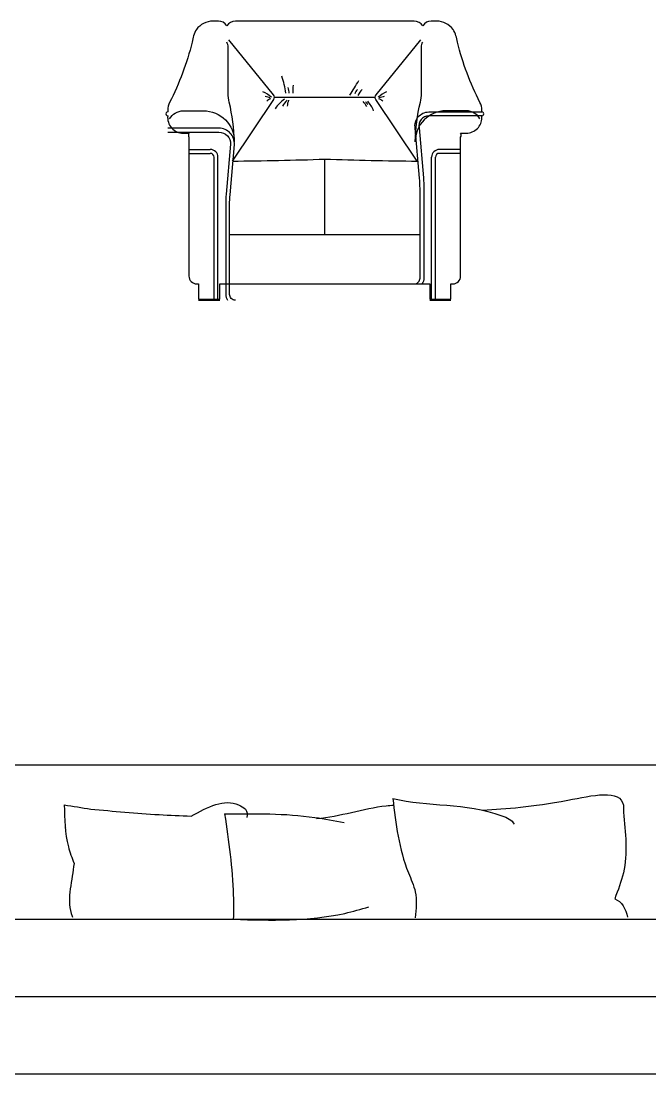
# Model space of a CAD drawing. Header units: inches. Extents: x 11.4 to 53.9, y 10.8 to 35.6.
# Drawn here: x 28.598 to 30.224, y 30.097 to 32.822 of the extents above; entities that cross this region are included whole.
import ezdxf

# ---------------------------------------------------------------- set-up
doc = ezdxf.new("R2010")
doc.units = ezdxf.units.IN
doc.header["$MEASUREMENT"] = 0
doc.layers.add('4', color=4, linetype='Continuous')

msp = doc.modelspace()

# ---------------------------------------------------------------- linework, layer by layer
at = {"layer": '4'}
for p, q in [((29.2529, 32.6244), (29.5134, 32.6244)), ((29.0319, 32.4893), (29.0869, 32.4893)), ((29.0319, 32.4793), (29.0869, 32.4793)), ((29.7344, 32.4893), (29.6794, 32.4893)), ((29.7344, 32.4793), (29.6794, 32.4793)), ((29.0969, 32.0993), (29.0969, 32.4693)), ((29.1069, 32.0993), (29.1069, 32.4693)), ((29.3831, 32.2683), (29.3831, 32.4643)), ((29.6594, 32.0993), (29.6594, 32.4693)), ((29.6694, 32.0993), (29.6694, 32.4693)), ((29.6294, 32.2683), (29.1369, 32.2683)), ((29.0569, 32.0993), (29.1119, 32.0993)), ((29.6544, 32.0993), (29.7094, 32.0993)), ((28.3309, 30.8975), (31.4403, 30.8975)), ((29.7879, 30.782), (29.7879, 30.782)), ((28.7163, 30.7344), (28.7163, 30.7344)), ((30.1451, 30.5439), (30.1451, 30.5439)), ((28.4009, 30.4974), (31.3697, 30.4974)), ((28.4009, 30.2974), (31.3697, 30.2974)), ((28.4009, 30.0974), (31.3697, 30.0974))]:
    msp.add_line(p, q, dxfattribs=at)
for points in [[(29.1295, 32.8096, 0.261755), (29.1081, 32.8216), (29.0936, 32.8216, 0.227644), (29.051, 32.7998, 0.097323), (29.04, 32.7666, -0.056336), (28.9817, 32.6107, 0.124723), (28.9769, 32.5916), (28.9769, 32.5866, 1.000002), (28.9769, 32.5766, 0.446363), (29.0169, 32.5316), (29.0319, 32.5316, 0.279707), (29.0319, 32.5216), (29.0319, 32.1616, 0.414214), (29.0519, 32.1416), (29.0569, 32.1416), (29.0569, 32.1016), (29.1119, 32.1016), (29.1119, 32.1416), (29.6544, 32.1416), (29.6544, 32.1016), (29.7094, 32.1016), (29.7094, 32.1416), (29.7144, 32.1416, 0.414214), (29.7344, 32.1616), (29.7344, 32.5216, 0.279707), (29.7344, 32.5316), (29.7494, 32.5316, 0.414214), (29.7894, 32.5716), (29.7894, 32.5766, 1.000002), (29.7894, 32.5866), (29.7894, 32.5916, 0.124718), (29.7845, 32.6107, -0.056336), (29.7263, 32.7666, 0.097323), (29.7152, 32.7998, 0.227644), (29.6726, 32.8216), (29.6581, 32.8216, 0.261755), (29.6368, 32.8096, 0.230272), (29.614, 32.8216), (29.1523, 32.8216, 0.230032), (29.1295, 32.8096)], [(29.144, 32.4592), (29.2513, 32.619, 0.323317), (29.2507, 32.6307), (29.1352, 32.7731)], [(29.6223, 32.4592), (29.515, 32.619, -0.323317), (29.5156, 32.6307), (29.6311, 32.7731)], [(28.9817, 32.5683, -0.275238), (29.0169, 32.5893), (29.0697, 32.5893, -0.418476), (29.1491, 32.5092, 0.057552), (29.1359, 32.6114, -0.059476), (29.1331, 32.6349), (29.1331, 32.7543, 0.137546), (29.1295, 32.7673, 0.13494)], [(29.7845, 32.5683, 0.27387), (29.7494, 32.5893), (29.6965, 32.5893, 0.418476), (29.6171, 32.5092, -0.057552), (29.6303, 32.6114, 0.059476), (29.6331, 32.6349), (29.6331, 32.7543, -0.137546), (29.6368, 32.7673, -0.129193)], [(29.6144, 32.1416, 0.414214), (29.6294, 32.1566), (29.6294, 32.3885, 0.02182), (29.6282, 32.4147), (29.6169, 32.5442, -0.457742), (29.6518, 32.5866), (29.7894, 32.5866)], [(29.7894, 32.5766), (29.6518, 32.5766, 0.464869), (29.6269, 32.5451), (29.6382, 32.4157, -0.021975), (29.6394, 32.3885), (29.6394, 32.1566, -0.162278), (29.6344, 32.1416)], [(29.1519, 32.0993, -0.414214), (29.1369, 32.1143), (29.1369, 32.3462, -0.02182), (29.138, 32.3723), (29.1494, 32.5019, 0.431734), (29.1094, 32.5443), (28.9769, 32.5443)], [(28.9769, 32.5343), (29.1094, 32.5343, -0.429742), (29.1394, 32.5028), (29.1281, 32.3734, 0.021975), (29.1269, 32.3462), (29.1269, 32.1143, 0.162278), (29.1319, 32.0993)], [(29.144, 32.4592, 0.005214), (29.3831, 32.4643, 0.004239), (29.6223, 32.4592, 0.004328)]]:
    msp.add_lwpolyline(points, format="xyb", dxfattribs=at)
for centre, radius, start, end in [((29.0137, 32.5935), 0.2723, 8.8088, 18.2093), ((28.6188, 33.1698), 0.9893, 326.942, 329.4849), ((29.1779, 32.5429), 0.1058, 50.4342, 64.6782), ((29.2587, 32.6375), 0.0321, 355.8401, 21.58), ((29.4188, 32.6406), 0.1184, 172.6203, 182.6367), ((29.5031, 32.6156), 0.0459, 140.7573, 157.4552), ((29.5049, 32.6141), 0.0393, 129.0614, 157.1408), ((29.5884, 32.5429), 0.1058, 115.3218, 129.5658), ((29.1665, 32.3825), 0.2518, 72.5192, 75.5982), ((29.2463, 32.6038), 0.0168, 100.5504, 141.324), ((29.321, 32.553), 0.0783, 122.4165, 147.6503), ((29.3339, 32.5654), 0.0702, 133.1796, 149.4418), ((29.3679, 32.5927), 0.0824, 163.1751, 174.1815), ((29.3795, 32.5323), 0.1312, 31.2309, 38.2947), ((29.5102, 32.6242), 0.0243, 205.5861, 228.2117), ((29.4182, 32.552), 0.0985, 22.16, 39.504), ((29.5199, 32.6038), 0.0168, 38.676, 79.4496), ((29.5997, 32.3825), 0.2518, 104.4018, 107.4808), ((29.0869, 32.4693), 0.02, 0, 90), ((29.0869, 32.4693), 0.01, 0, 90), ((29.6794, 32.4693), 0.02, 90, 180), ((29.6794, 32.4693), 0.01, 90, 180)]:
    msp.add_arc(centre, radius, start, end, dxfattribs=at)
for points, start_tangent in [([(29.7914, 30.7802), (30.0118, 30.8058), (30.1553, 30.7924), (30.1553, 30.7745)], (0.992296, 0.123886)), ([(28.7092, 30.7935), (28.7777, 30.7827)], (0.217184, 0.976131)), ([(29.124, 30.77), (29.3572, 30.7611), (29.4334, 30.7476)], (0.964845, -0.262819)), ([(29.124, 30.77), (29.1465, 30.5595), (29.1465, 30.4974)], (0.371781, -0.92832)), ([(29.1465, 30.4974), (29.4347, 30.5129), (29.4974, 30.5294)], (0.999693, -0.024795))]:
    msp.add_spline(points, degree=3, dxfattribs=dict(at, start_tangent=start_tangent))
for points, end_tangent in [([(28.7092, 30.7935), (28.72, 30.6854), (28.7345, 30.6422)], (0.530465, -0.847707)), ([(29.0375, 30.7647), (29.1602, 30.7935), (29.1782, 30.7827)], (0.093453, -0.995624)), ([(28.7777, 30.7827), (28.9545, 30.7683), (29.0375, 30.7647)], (0.980627, 0.195886))]:
    msp.add_spline(points, degree=3, dxfattribs=dict(at, end_tangent=end_tangent))
for points, knots in [([(29.3621, 30.7584), (29.4228, 30.7631), (29.4877, 30.7869), (29.5546, 30.7926), (29.561, 30.793)], [0, 0, 0, 0, 18.280519, 20.206835, 20.206835, 20.206835, 20.206835]), ([(28.7345, 30.6422), (28.7305, 30.599), (28.7136, 30.5491), (28.7294, 30.5062), (28.7306, 30.5031)], [0, 0, 0, 0, 12.992159, 14.00946, 14.00946, 14.00946, 14.00946])]:
    msp.add_open_spline(points, degree=3, knots=knots, dxfattribs=at)
for points in [[(29.559, 30.8103), (29.5993, 30.6178), (29.6172, 30.5685), (29.6172, 30.5013)], [(30.1553, 30.7745), (30.1553, 30.6178), (30.1329, 30.5506)]]:
    msp.add_spline(points, degree=3, dxfattribs=at)
at = {"layer": '4', "start_tangent": (0.970212, -0.242255), "end_tangent": (0.404576, -0.914504)}
msp.add_spline([(29.559, 30.8103), (29.8414, 30.7655), (29.8728, 30.7432)], degree=3, dxfattribs=at)
at = {"layer": '4'}
for points in [[(29.1782, 30.7827), (29.1827, 30.7762), (29.1833, 30.7688), (29.1816, 30.761)], [(30.1329, 30.5506), (30.1517, 30.5432), (30.1607, 30.5249), (30.1664, 30.5031)]]:
    msp.add_open_spline(points, degree=3, dxfattribs=at)

doc.saveas('drawing.dxf')
